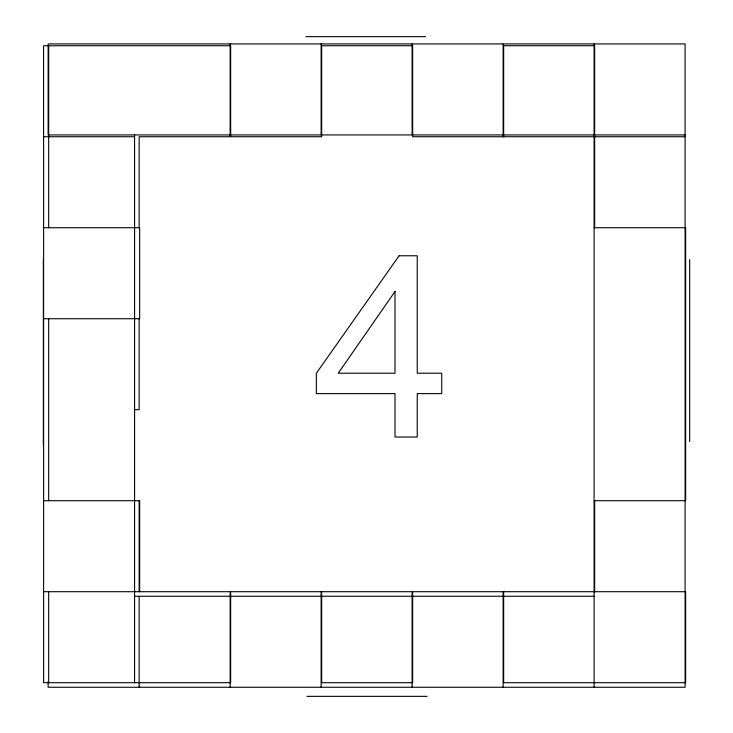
<?xml version="1.0" encoding="UTF-8"?>
<svg xmlns="http://www.w3.org/2000/svg" width="733" height="733" viewBox="0 0 733 733"><rect width="100%" height="100%" fill="white"/><g stroke="black" fill="none" stroke-linecap="round" stroke-linejoin="round"><path stroke-width="1.1" d="M305.918 36.65L425.598 36.65M685.098 134.927L48.149 134.927L48.149 43.925L685.098 43.925L685.098 687.252L48.149 687.252L48.149 681.562M43.595 136.741L134.588 136.741M685.098 136.741L412.652 136.741L412.652 45.748L321.659 45.748L321.659 136.741L230.666 136.741L230.666 45.748L43.595 45.748L43.595 682.698L230.666 682.698L230.666 591.705L412.12 591.705L412.12 687.252M43.595 227.734L139.673 227.734L139.673 318.727L43.595 318.727M594.106 227.734L685.639 227.734L685.639 500.712L594.106 500.712M134.588 409.72L139.142 409.72L139.142 318.727M43.595 500.712L139.673 500.712L139.673 591.705M43.595 591.705L230.135 591.705L230.135 687.252M134.588 596.259L594.106 596.259M306.907 696.35L427.082 696.35M689.652 259.583L689.652 441.568M594.637 227.734L594.637 45.748L503.644 45.748L503.644 136.741M594.637 500.712L594.637 591.705M594.106 43.925L594.106 687.252M503.644 591.705L503.644 682.698L685.639 682.698L685.639 591.705L412.652 591.705L412.652 682.698L321.659 682.698L321.659 591.705M503.113 43.925L503.113 136.741M503.113 591.705L503.113 687.252M412.12 43.925L412.12 134.927M321.127 43.925L321.127 134.927M321.127 591.705L321.127 687.252M230.135 43.925L230.135 136.741L139.142 136.741L139.142 227.734M139.142 500.712L139.142 591.705M139.142 596.259L139.142 687.252M134.588 134.469L134.588 682.698M48.68 45.748L48.68 227.734M48.68 318.727L48.68 500.712M48.68 591.705L48.68 682.698M43.348 259.583L43.348 444.784M395.005 291.505L338.252 373.225L395.005 373.225L395.005 291.505M399.082 255.771L316.372 373.225L316.372 393.621L395.005 393.621L395.005 437.024L417.251 437.024L417.251 393.621L441.733 393.621L441.733 373.225L417.251 373.225L417.251 255.771L399.082 255.771"/></g></svg>
